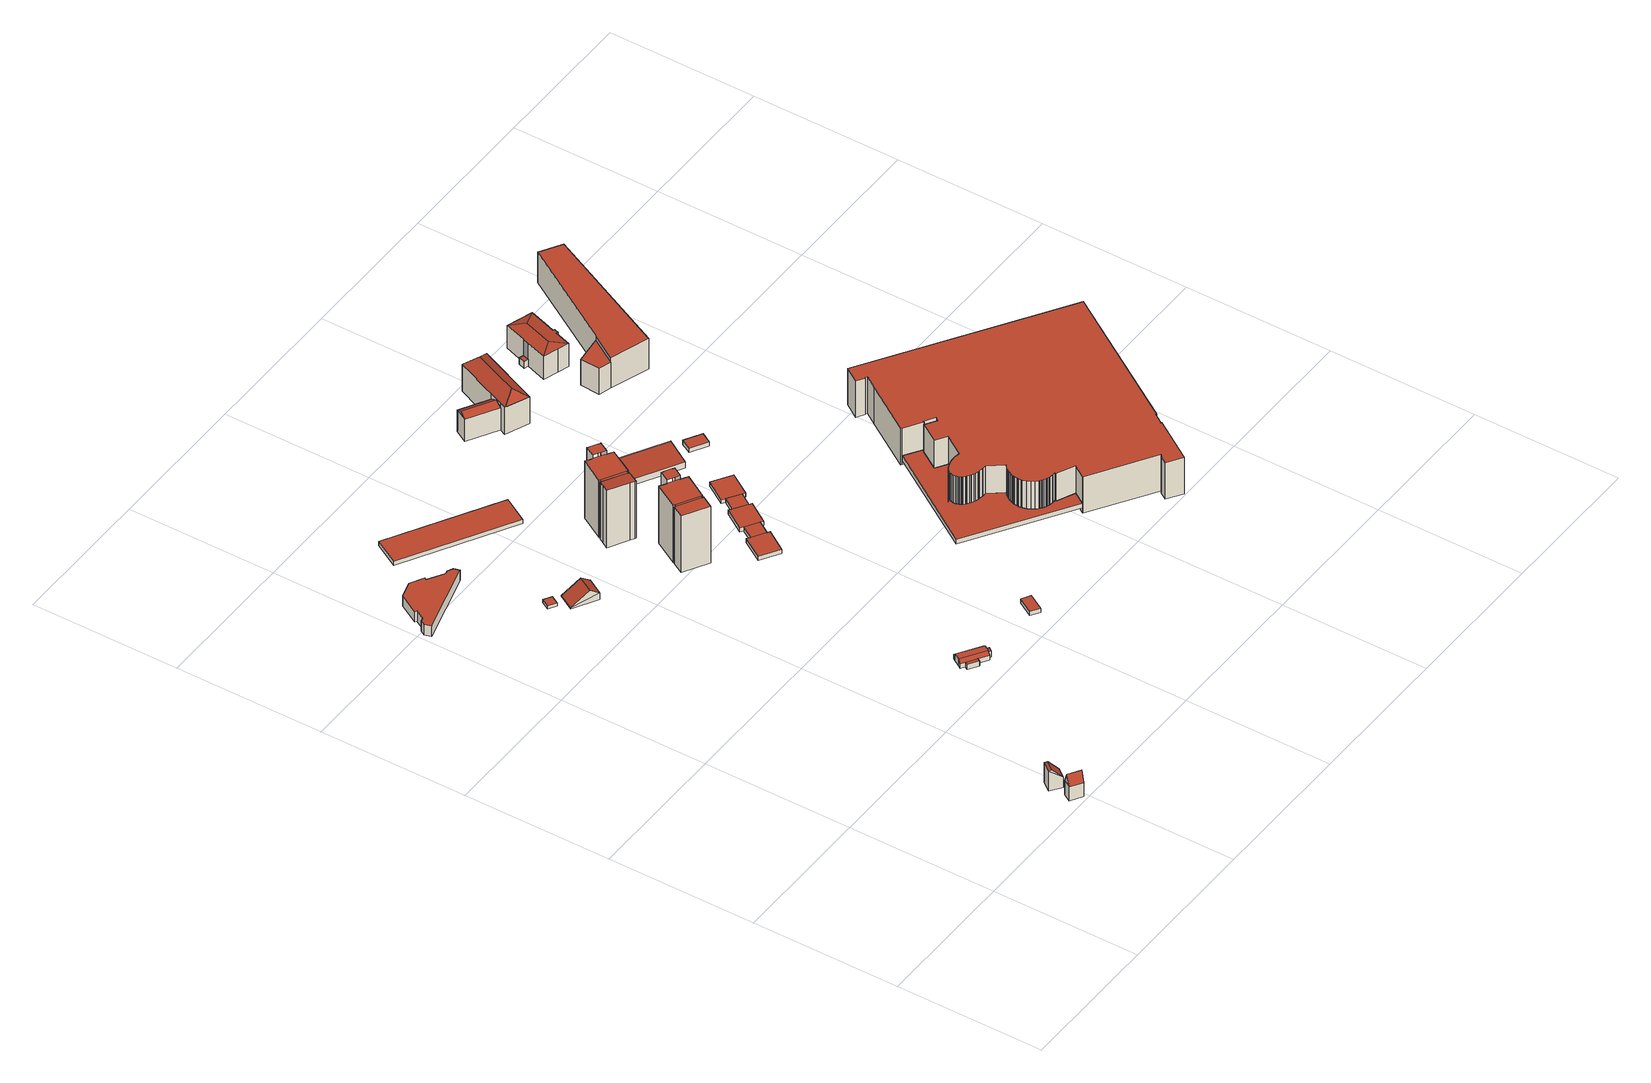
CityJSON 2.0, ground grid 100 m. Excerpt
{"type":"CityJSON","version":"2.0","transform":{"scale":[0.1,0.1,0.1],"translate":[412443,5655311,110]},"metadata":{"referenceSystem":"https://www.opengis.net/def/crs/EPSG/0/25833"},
"CityObjects":{
"building1":{"type":"Building","attributes":{"Dachtyp_tdc":"tdcFreeFormRoof","Gemeindeschluessel":14612000,"Dachneigung":67.32,"QualitaetDacherkennung":8,"Geometrietyp2DReferenz":"3000","measuredHeight":17.9,"function":"31001_9998","roofType":"5000"},"geometry":[{"type":"Solid","lod":"2","boundaries":[[[[0,1,2,3]],[[1,4,5,2]],[[4,6,7,5]],[[6,0,3,7]],[[8,6,4]],[[9,8,4,1]],[[9,1,0]],[[8,9,0,6]],[[3,2,5,7]]]],"semantics":{"surfaces":[{"type":"WallSurface"},{"type":"RoofSurface"},{"type":"GroundSurface"}],"values":[[0,0,0,0,0,1,0,1,2]]}}]},
"building2":{"type":"Building","attributes":{"Dachtyp_tdc":"tdcGableRoof","Gemeindeschluessel":14612000,"Dachneigung":47.2,"QualitaetDacherkennung":12,"Geometrietyp2DReferenz":"3000","measuredHeight":15.6,"function":"31001_9998","roofType":"3100"},"geometry":[{"type":"Solid","lod":"2","boundaries":[[[[10,11,12,13]],[[11,14,15,12]],[[14,16,17,15]],[[16,10,13,17]],[[14,11,18]],[[10,16,19]],[[11,10,19,18]],[[16,14,18,19]],[[13,12,15,17]]]],"semantics":{"surfaces":[{"type":"WallSurface"},{"type":"RoofSurface"},{"type":"GroundSurface"}],"values":[[0,0,0,0,0,0,1,1,2]]}}]},
"building3":{"type":"Building","attributes":{"Dachtyp_tdc":"tdcPolyFlatRoof","Gemeindeschluessel":14612000,"Dachneigung":0,"QualitaetDacherkennung":29,"Geometrietyp2DReferenz":"3000","measuredHeight":7.96,"function":"31001_9998","roofType":"1000"},"geometry":[{"type":"Solid","lod":"2","boundaries":[[[[20,21,22,23]],[[21,24,25,22]],[[24,26,27,25]],[[26,28,29,27]],[[30,31,32,33]],[[31,34,35,32]],[[34,36,37,35]],[[36,38,39,37]],[[38,20,23,39]],[[38,36,34,31,30,40,41,42,43,28,26,24,21,20]],[[23,22,25,27,29,44,45,46,47,33,32,35,37,39]],[[28,43,44,29]],[[43,42,45,44]],[[42,41,46,45]],[[41,40,47,46]],[[40,30,33,47]]]],"semantics":{"surfaces":[{"type":"WallSurface"},{"type":"RoofSurface"},{"type":"GroundSurface"}],"values":[[0,0,0,0,0,0,0,0,0,1,2,0,0,0,0,0]]}}]},
"building4":{"type":"Building","attributes":{"Dachtyp_tdc":"tdcPolyFlatRoof","Gemeindeschluessel":14612000,"Dachneigung":0,"QualitaetDacherkennung":61,"Geometrietyp2DReferenz":"3000","measuredHeight":2.42,"function":"31001_9998","roofType":"1000"},"geometry":[{"type":"Solid","lod":"2","boundaries":[[[[48,49,50,51]],[[49,52,53,50]],[[52,54,55,53]],[[54,48,51,55]],[[54,52,49,48]],[[51,50,53,55]]]],"semantics":{"surfaces":[{"type":"WallSurface"},{"type":"RoofSurface"},{"type":"GroundSurface"}],"values":[[0,0,0,0,1,2]]}}]},
"building5":{"type":"Building","attributes":{"Dachtyp_tdc":"tdcGableRoof","Gemeindeschluessel":14612000,"Dachneigung":35.18,"QualitaetDacherkennung":2,"Geometrietyp2DReferenz":"3000","measuredHeight":9.32,"function":"31001_9998","roofType":"3100"},"geometry":[{"type":"Solid","lod":"2","boundaries":[[[[56,57,58,59]],[[57,60,61,58]],[[60,62,63,61]],[[62,56,59,63]],[[60,57,64]],[[56,62,65]],[[57,56,65,64]],[[62,60,64,65]],[[59,58,61,63]]]],"semantics":{"surfaces":[{"type":"WallSurface"},{"type":"RoofSurface"},{"type":"GroundSurface"}],"values":[[0,0,0,0,0,0,1,1,2]]}}]},
"building6":{"type":"Building","attributes":{"Gemeindeschluessel":14612000,"Geometrietyp2DReferenz":"3000","function":"31001_2000","roofType":"9999"},"children":["building6-1","building6-2","building6-3"]},
"building6-1":{"type":"BuildingPart","attributes":{"Dachtyp_tdc":"tdcCutGableRoof","Dachneigung":0.398,"QualitaetDacherkennung":76,"Geometrietyp2DReferenz":"3000","measuredHeight":5.29,"roofType":"9999"},"parents":["building6"],"geometry":[{"type":"MultiSurface","lod":"2","boundaries":[[[66,67,68]],[[66,69,70,67]],[[69,71,72,70]],[[73,74,75,76]],[[74,77,78,75]],[[77,79,80,78]],[[79,81,82,80]],[[81,83,84,82]],[[83,85,86,84]],[[85,87,88,86]],[[87,89,90,91,88]],[[77,74,73,71,69,66,92]],[[85,83,81,79]],[[92,89,87,85,79,77]],[[93,67,70,72,76,75,78,80,82,84,86,88,91]]],"semantics":{"surfaces":[{"type":"WallSurface"},{"type":"RoofSurface"},{"type":"GroundSurface"}],"values":[0,0,0,0,0,0,0,0,0,0,0,1,1,1,2]}}]},
"building6-2":{"type":"BuildingPart","attributes":{"Dachtyp_tdc":"tdcPolyFlatRoof","Dachneigung":0,"QualitaetDacherkennung":60,"Geometrietyp2DReferenz":"3000","measuredHeight":4.61,"roofType":"1000"},"parents":["building6"],"geometry":[{"type":"MultiSurface","lod":"2","boundaries":[[[90,94,88,91]],[[94,95,96,88]],[[95,97,98,96]],[[97,68,67,98]],[[68,97,95,94,90,99]],[[91,88,96,98,67,93]]],"semantics":{"surfaces":[{"type":"WallSurface"},{"type":"RoofSurface"},{"type":"GroundSurface"}],"values":[0,0,0,0,1,2]}}]},
"building6-3":{"type":"BuildingPart","attributes":{"Dachtyp_tdc":"tdcPolyFlatRoof","Dachneigung":0,"QualitaetDacherkennung":50,"Geometrietyp2DReferenz":"3000","measuredHeight":3.89,"roofType":"1000"},"parents":["building6"],"geometry":[{"type":"MultiSurface","lod":"2","boundaries":[[[100,101,102,72,71]],[[101,103,104,102]],[[103,105,73,76,104]],[[105,103,101,100]],[[72,102,104,76]]],"semantics":{"surfaces":[{"type":"WallSurface"},{"type":"RoofSurface"},{"type":"GroundSurface"}],"values":[0,0,0,1,2]}}]},
"building7":{"type":"Building","attributes":{"Dachtyp_tdc":"tdcPolyFlatRoof","Gemeindeschluessel":14612000,"Dachneigung":0,"QualitaetDacherkennung":0,"Geometrietyp2DReferenz":"3000","BezugspunktDach":"2000","measuredHeight":3,"function":"31001_9998"},"geometry":[{"type":"MultiSurface","lod":"2","boundaries":[[[106,107,108,109]],[[109,108,110,111]],[[108,107,112,110]],[[107,106,113,112]],[[106,109,111,113]],[[111,110,112,113]]],"semantics":{"surfaces":[{"type":"RoofSurface"},{"type":"WallSurface"},{"type":"GroundSurface"}],"values":[0,1,1,1,1,2]}}]},
"building8":{"type":"Building","attributes":{"Gemeindeschluessel":14612000,"Geometrietyp2DReferenz":"3000","function":"31001_9998","roofType":"9999"},"children":["building8-1","building8-2","building8-3","building8-4","building8-5"]},
"building8-1":{"type":"BuildingPart","attributes":{"Dachtyp_tdc":"tdcPolyFlatRoof","Dachneigung":0,"QualitaetDacherkennung":32,"Geometrietyp2DReferenz":"3000","measuredHeight":43.67,"roofType":"1000"},"parents":["building8"],"geometry":[{"type":"MultiSurface","lod":"2","boundaries":[[[114,115,116,117]],[[115,118,119,116]],[[118,120,121,119]],[[120,122,123,121]],[[122,124,125,123]],[[124,122,120,118,115,114]],[[117,116,119,121,123,125]]],"semantics":{"surfaces":[{"type":"WallSurface"},{"type":"RoofSurface"},{"type":"GroundSurface"}],"values":[0,0,0,0,0,1,2]}}]},
"building8-2":{"type":"BuildingPart","attributes":{"Dachtyp_tdc":"tdcPolyFlatRoof","Dachneigung":0,"QualitaetDacherkennung":47,"Geometrietyp2DReferenz":"3000","measuredHeight":43.72,"roofType":"1000"},"parents":["building8"],"geometry":[{"type":"MultiSurface","lod":"2","boundaries":[[[126,127,128,129]],[[130,131,132,133]],[[131,134,135,132]],[[134,136,137,135]],[[138,139,140,141]],[[139,126,129,140]],[[139,138,136,134,131,130,127,126]],[[129,128,133,132,135,137,141,140]]],"semantics":{"surfaces":[{"type":"WallSurface"},{"type":"RoofSurface"},{"type":"GroundSurface"}],"values":[0,0,0,0,0,0,1,2]}}]},
"building8-3":{"type":"BuildingPart","attributes":{"Dachtyp_tdc":"tdcPolyFlatRoof","Dachneigung":0,"QualitaetDacherkennung":51,"Geometrietyp2DReferenz":"3000","measuredHeight":3.97,"roofType":"1000"},"parents":["building8"],"geometry":[{"type":"MultiSurface","lod":"2","boundaries":[[[142,143,144,145]],[[143,146,147,144]],[[146,148,149,147]],[[148,146,143,142]],[[145,144,147,149]]],"semantics":{"surfaces":[{"type":"WallSurface"},{"type":"RoofSurface"},{"type":"GroundSurface"}],"values":[0,0,0,1,2]}}]},
"building8-4":{"type":"BuildingPart","attributes":{"Dachtyp_tdc":"tdcPolyFlatRoof","Dachneigung":0,"QualitaetDacherkennung":38,"Geometrietyp2DReferenz":"3000","measuredHeight":46.53,"roofType":"1000"},"parents":["building8"],"geometry":[{"type":"MultiSurface","lod":"2","boundaries":[[[150,151,152,137,136]],[[151,153,142,145,152]],[[154,155,156,149,148]],[[155,157,138,141,156]],[[157,155,154,153,151,150]],[[137,152,145,149,156,141]]],"semantics":{"surfaces":[{"type":"WallSurface"},{"type":"RoofSurface"},{"type":"GroundSurface"}],"values":[0,0,0,0,1,2]}}]},
"building8-5":{"type":"BuildingPart","attributes":{"Dachtyp_tdc":"tdcPolyFlatRoof","Dachneigung":7.28,"QualitaetDacherkennung":55,"Geometrietyp2DReferenz":"3000","measuredHeight":43.83,"roofType":"2100"},"parents":["building8"],"geometry":[{"type":"MultiSurface","lod":"2","boundaries":[[[124,158,130,133,125]],[[159,114,117,128,127]],[[114,159,158,124]],[[125,133,128,117]]],"semantics":{"surfaces":[{"type":"WallSurface"},{"type":"RoofSurface"},{"type":"GroundSurface"}],"values":[0,0,1,2]}}]},
"building9":{"type":"Building","attributes":{"Gemeindeschluessel":14612000,"Geometrietyp2DReferenz":"3000","function":"31001_9998","roofType":"9999"},"children":["building9-1","building9-2","building9-3","building9-4","building9-5"]},
"building9-1":{"type":"BuildingPart","attributes":{"Dachtyp_tdc":"tdcPolyFlatRoof","Dachneigung":2.89,"QualitaetDacherkennung":83,"Geometrietyp2DReferenz":"3000","measuredHeight":43.91,"roofType":"2100"},"parents":["building9"],"geometry":[{"type":"MultiSurface","lod":"2","boundaries":[[[160,161,162,163]],[[161,164,165,162]],[[164,166,167,165]],[[166,168,169,167]],[[168,170,171,169]],[[170,172,173,171]],[[172,174,175,173]],[[174,176,177,175]],[[176,178,179,177]],[[178,180,181,179]],[[180,182,183,181]],[[182,180,178,176,174,172,170,168,166,164,161,160]],[[163,162,165,167,169,171,173,175,177,179,181,183]]],"semantics":{"surfaces":[{"type":"WallSurface"},{"type":"RoofSurface"},{"type":"GroundSurface"}],"values":[0,0,0,0,0,0,0,0,0,0,0,1,2]}}]},
"building9-2":{"type":"BuildingPart","attributes":{"Dachtyp_tdc":"tdcPolyFlatRoof","Dachneigung":0,"QualitaetDacherkennung":46,"Geometrietyp2DReferenz":"3000","measuredHeight":46.53,"roofType":"1000"},"parents":["building9"],"geometry":[{"type":"MultiSurface","lod":"2","boundaries":[[[184,185,186]],[[184,187,188,185]],[[187,189,190,188]],[[189,191,192,193,190]],[[194,195,196,197,198]],[[195,199,200,196]],[[199,201,202,200]],[[201,203,204,205,202]],[[201,199,195,194,191,189,187,184,203]],[[205,185,188,190,193,197,196,200,202]]],"semantics":{"surfaces":[{"type":"WallSurface"},{"type":"RoofSurface"},{"type":"GroundSurface"}],"values":[0,0,0,0,0,0,0,0,1,2]}}]},
"building9-3":{"type":"BuildingPart","attributes":{"Dachtyp_tdc":"tdcPolyFlatRoof","Dachneigung":0,"QualitaetDacherkennung":64,"Geometrietyp2DReferenz":"3000","measuredHeight":3.98,"roofType":"1000"},"parents":["building9"],"geometry":[{"type":"MultiSurface","lod":"2","boundaries":[[[204,206,202,205]],[[206,207,208,202]],[[207,209,210,208]],[[209,211,212,210]],[[211,186,185,212]],[[186,211,209,207,206,204]],[[205,202,208,210,212,185]]],"semantics":{"surfaces":[{"type":"WallSurface"},{"type":"RoofSurface"},{"type":"GroundSurface"}],"values":[0,0,0,0,0,1,2]}}]},
"building9-4":{"type":"BuildingPart","attributes":{"Dachtyp_tdc":"tdcPolyFlatRoof","Dachneigung":0,"QualitaetDacherkennung":54,"Geometrietyp2DReferenz":"3000","measuredHeight":43.7,"roofType":"1000"},"parents":["building9"],"geometry":[{"type":"MultiSurface","lod":"2","boundaries":[[[192,213,214,193]],[[213,215,216,214]],[[215,217,218,216]],[[217,219,220,218]],[[219,221,222,220]],[[221,223,224,222]],[[225,226,227,228]],[[226,229,230,227]],[[229,231,232,230]],[[231,198,197,232]],[[231,229,226,225,223,221,219,217,215,213,192,198]],[[193,214,216,218,220,222,224,228,227,230,232,197]]],"semantics":{"surfaces":[{"type":"WallSurface"},{"type":"RoofSurface"},{"type":"GroundSurface"}],"values":[0,0,0,0,0,0,0,0,0,0,1,2]}}]},
"building9-5":{"type":"BuildingPart","attributes":{"Dachtyp_tdc":"tdcPolyFlatRoof","Dachneigung":9.49,"QualitaetDacherkennung":54,"Geometrietyp2DReferenz":"3000","measuredHeight":43.9,"roofType":"2100"},"parents":["building9"],"geometry":[{"type":"MultiSurface","lod":"2","boundaries":[[[233,234,228,183,182]],[[234,225,228]],[[235,236,160,163,224,223]],[[236,235,234,233]],[[183,228,224,163]]],"semantics":{"surfaces":[{"type":"WallSurface"},{"type":"RoofSurface"},{"type":"GroundSurface"}],"values":[0,0,0,1,2]}}]},
"building10":{"type":"Building","attributes":{"Dachtyp_tdc":"tdcPolyFlatRoof","Gemeindeschluessel":14612000,"Dachneigung":0,"QualitaetDacherkennung":0,"Geometrietyp2DReferenz":"3000","BezugspunktDach":"2000","measuredHeight":3,"function":"31001_9998"},"geometry":[{"type":"MultiSurface","lod":"2","boundaries":[[[237,238,239,240]],[[240,239,241,242]],[[239,238,243,241]],[[238,237,244,243]],[[237,240,242,244]],[[242,241,243,244]]],"semantics":{"surfaces":[{"type":"RoofSurface"},{"type":"WallSurface"},{"type":"GroundSurface"}],"values":[0,1,1,1,1,2]}}]},
"building11":{"type":"Building","attributes":{"Gemeindeschluessel":14612000,"Geometrietyp2DReferenz":"3000","function":"31001_9998","roofType":"9999"},"children":["building11-1","building11-2","building11-3","building11-4","building11-5"]},
"building11-1":{"type":"BuildingPart","attributes":{"Dachtyp_tdc":"tdcPolyFlatRoof","Dachneigung":0,"QualitaetDacherkennung":24,"Geometrietyp2DReferenz":"3000","measuredHeight":3.06,"roofType":"1000"},"parents":["building11"],"geometry":[{"type":"MultiSurface","lod":"2","boundaries":[[[245,246,247,248]],[[246,249,250,247]],[[249,251,252,250]],[[253,254,255,256]],[[254,257,258,255]],[[257,259,260,258]],[[259,261,262,260]],[[259,257,254,253,251,249,246,245,261]],[[262,248,247,250,252,256,255,258,260]]],"semantics":{"surfaces":[{"type":"WallSurface"},{"type":"RoofSurface"},{"type":"GroundSurface"}],"values":[0,0,0,0,0,0,0,1,2]}}]},
"building11-2":{"type":"BuildingPart","attributes":{"Dachtyp_tdc":"tdcPolyFlatRoof","Dachneigung":0,"QualitaetDacherkennung":61,"Geometrietyp2DReferenz":"3000","measuredHeight":3.09,"roofType":"1000"},"parents":["building11"],"geometry":[{"type":"MultiSurface","lod":"2","boundaries":[[[263,264,265,266]],[[264,267,268,265]],[[267,269,270,268]],[[269,271,272,270]],[[273,274,275,276]],[[274,263,266,275]],[[274,273,271,269,267,264,263]],[[266,265,268,270,272,276,275]]],"semantics":{"surfaces":[{"type":"WallSurface"},{"type":"RoofSurface"},{"type":"GroundSurface"}],"values":[0,0,0,0,0,0,1,2]}}]},
"building11-3":{"type":"BuildingPart","attributes":{"Dachtyp_tdc":"tdcPolyFlatRoof","Dachneigung":0,"QualitaetDacherkennung":0,"Geometrietyp2DReferenz":"3000","measuredHeight":3.1,"roofType":"9999"},"parents":["building11"],"geometry":[{"type":"MultiSurface","lod":"2","boundaries":[[[259,261,245,277,278]],[[279,280,278,277]],[[277,245,248,281,279]],[[259,260,262,261]],[[259,278,280,282,260]],[[282,281,248,262,260]],[[279,281,282,280]],[[261,262,248,245]]],"semantics":{"surfaces":[{"type":"RoofSurface"},{"type":"WallSurface"},{"type":"GroundSurface"},{"type":"ClosureSurface","isClosure":"1","QuelleClosure":"LoD1Solid"}],"values":[0,1,1,1,1,2,3,3]}}]},
"building11-4":{"type":"BuildingPart","attributes":{"Dachtyp_tdc":"tdcPolyFlatRoof","Dachneigung":0,"QualitaetDacherkennung":81,"Geometrietyp2DReferenz":"3000","measuredHeight":3.11,"roofType":"1000"},"parents":["building11"],"geometry":[{"type":"MultiSurface","lod":"2","boundaries":[[[273,276,252,251]],[[253,256,272,271]],[[253,271,273,251]],[[252,276,272,256]]],"semantics":{"surfaces":[{"type":"WallSurface"},{"type":"RoofSurface"},{"type":"GroundSurface"}],"values":[0,0,1,2]}}]},
"building11-5":{"type":"BuildingPart","attributes":{"Dachtyp_tdc":"tdcPolyFlatRoof","Dachneigung":0,"QualitaetDacherkennung":90,"Geometrietyp2DReferenz":"3000","measuredHeight":3,"roofType":"1000"},"parents":["building11"],"geometry":[{"type":"MultiSurface","lod":"2","boundaries":[[[280,283,284,282]],[[283,285,286,284]],[[283,280,279,287,288,285]],[[286,289,290,281,282,284]],[[285,288,289,286]],[[288,287,290,289]],[[287,279,281,290]]],"semantics":{"surfaces":[{"type":"WallSurface"},{"type":"RoofSurface"},{"type":"GroundSurface"}],"values":[0,0,1,2,0,0,0]}}]},
"building12":{"type":"Building","attributes":{"Dachtyp_tdc":"tdcPolyFlatRoof","Gemeindeschluessel":14612000,"Dachneigung":3.74,"QualitaetDacherkennung":63,"Geometrietyp2DReferenz":"3000","measuredHeight":5.83,"function":"31001_9998","roofType":"2100"},"geometry":[{"type":"Solid","lod":"2","boundaries":[[[[291,292,293,294]],[[292,295,296,293]],[[295,297,298,296]],[[297,291,294,298]],[[297,295,292,291]],[[294,293,296,298]]]],"semantics":{"surfaces":[{"type":"WallSurface"},{"type":"RoofSurface"},{"type":"GroundSurface"}],"values":[[0,0,0,0,1,2]]}}]},
"building13":{"type":"Building","attributes":{"Dachtyp_tdc":"tdcGableRoof","Gemeindeschluessel":14612000,"Dachneigung":30.07,"QualitaetDacherkennung":69,"Geometrietyp2DReferenz":"3000","measuredHeight":19.58,"function":"31001_9998","roofType":"3100"},"geometry":[{"type":"Solid","lod":"2","boundaries":[[[[299,300,301,302]],[[300,303,304,301]],[[303,305,306,304]],[[305,299,302,306]],[[303,300,307]],[[299,305,308]],[[300,299,308,307]],[[305,303,307,308]],[[302,301,304,306]]]],"semantics":{"surfaces":[{"type":"WallSurface"},{"type":"RoofSurface"},{"type":"GroundSurface"}],"values":[[0,0,0,0,0,0,1,1,2]]}}]},
"building14":{"type":"Building","attributes":{"Dachtyp_tdc":"tdcFreeFormRoof","Gemeindeschluessel":14612000,"Dachneigung":35.03,"QualitaetDacherkennung":84,"Geometrietyp2DReferenz":"3000","measuredHeight":26.59,"function":"31001_9998","roofType":"5000"},"geometry":[{"type":"Solid","lod":"2","boundaries":[[[[309,310,311,312]],[[310,313,314,311]],[[313,315,316,314]],[[315,317,318,316]],[[317,319,320,318]],[[319,321,322,320]],[[321,323,324,322]],[[323,309,312,324]],[[325,319,317,326,327]],[[328,327,326,329]],[[317,315,313,310,330,329,326]],[[321,325,327,323]],[[319,325,321]],[[323,327,328,309]],[[309,328,330,310]],[[312,311,314,316,318,320,322,324]],[[330,328,329]]]],"semantics":{"surfaces":[{"type":"WallSurface"},{"type":"RoofSurface"},{"type":"GroundSurface"}],"values":[[0,0,0,0,0,0,0,0,1,1,1,0,0,0,0,2,1]]}}]},
"building15":{"type":"Building","attributes":{"Dachtyp_tdc":"tdcPolyFlatRoof","Gemeindeschluessel":14612000,"Dachneigung":0,"QualitaetDacherkennung":57,"Geometrietyp2DReferenz":"3000","measuredHeight":3.32,"function":"31001_9998","roofType":"1000"},"geometry":[{"type":"Solid","lod":"2","boundaries":[[[[331,332,333,334]],[[332,335,336,333]],[[335,337,338,336]],[[337,331,334,338]],[[337,335,332,331]],[[334,333,336,338]]]],"semantics":{"surfaces":[{"type":"WallSurface"},{"type":"RoofSurface"},{"type":"GroundSurface"}],"values":[[0,0,0,0,1,2]]}}]},
"building16":{"type":"Building","attributes":{"name":"Gläserne Manufaktur","Dachtyp_tdc":"tdcPolyFlatRoof","Gemeindeschluessel":14612000,"Dachneigung":0,"QualitaetDacherkennung":68,"Geometrietyp2DReferenz":"3000","measuredHeight":3.54,"function":"31001_2000","roofType":"1000"},"geometry":[{"type":"Solid","lod":"2","boundaries":[[[[339,340,341,342]],[[340,343,344,341]],[[343,345,346,344]],[[345,347,348,346]],[[347,349,350,348]],[[349,351,352,350]],[[351,353,354,352]],[[353,355,356,354]],[[355,357,358,356]],[[357,359,360,358]],[[359,361,362,360]],[[361,363,364,362]],[[363,365,366,364]],[[365,367,368,366]],[[367,369,370,368]],[[369,371,372,370]],[[371,373,374,372]],[[373,375,376,374]],[[375,377,378,376]],[[377,379,380,378]],[[379,381,382,380]],[[381,383,384,382]],[[383,385,386,384]],[[385,387,388,386]],[[387,389,390,388]],[[389,391,392,390]],[[391,393,394,392]],[[395,396,397,398]],[[396,399,400,397]],[[399,401,402,400]],[[401,403,404,402]],[[403,405,406,404]],[[405,407,408,406]],[[407,409,410,408]],[[409,411,412,410]],[[411,413,414,412]],[[413,415,416,414]],[[415,417,418,416]],[[417,419,420,418]],[[419,421,422,420]],[[421,423,424,422]],[[423,425,426,424]],[[425,427,428,426]],[[427,429,430,428]],[[429,431,432,430]],[[431,433,434,432]],[[433,435,436,434]],[[435,437,438,436]],[[437,439,440,438]],[[439,441,442,440]],[[441,443,444,442]],[[443,445,446,444]],[[445,447,448,446]],[[447,449,450,448]],[[449,451,452,450]],[[451,453,454,452]],[[453,455,456,454]],[[455,457,458,456]],[[457,459,460,458]],[[459,461,462,460]],[[461,463,464,462]],[[463,465,466,464]],[[465,467,468,466]],[[467,469,470,468]],[[469,339,342,470]],[[469,467,465,463,461,459,457,455,453,451,449,447,445,443,441,439,437,435,433,431,429,427,425,423,421,419,417,415,413,411,409,407,405,403,401,399,396,395,471,472,473,474,475,476,477,478,479,480,481,482,483,484,485,486,487,488,489,490,491,393,391,389,387,385,383,381,379,377,375,373,371,369,367,365,363,361,359,357,355,353,351,349,347,345,343,340,339]],[[393,491,492,394]],[[491,490,493,492]],[[490,489,494,493]],[[489,488,495,494]],[[488,487,496,495]],[[487,486,497,496]],[[486,485,498,497]],[[485,484,499,498]],[[484,483,500,499]],[[483,482,501,500]],[[482,481,502,501]],[[481,480,503,502]],[[480,479,504,503]],[[479,478,505,504]],[[478,477,506,505]],[[477,476,507,506]],[[476,475,508,507]],[[475,474,509,508]],[[474,473,510,509]],[[473,472,511,510]],[[472,471,512,511]],[[471,395,398,512]],[[342,341,344,346,348,350,352,354,356,358,360,362,364,366,368,370,372,374,376,378,380,382,384,386,388,390,392,394,492,493,494,495,496,497,498,499,500,501,502,503,504,505,506,507,508,509,510,511,512,398,397,400,402,404,406,408,410,412,414,416,418,420,422,424,426,428,430,432,434,436,438,440,442,444,446,448,450,452,454,456,458,460,462,464,466,468,470]]]],"semantics":{"surfaces":[{"type":"WallSurface"},{"type":"RoofSurface"},{"type":"GroundSurface"}],"values":[[0,0,0,0,0,0,0,0,0,0,0,0,0,0,0,0,0,0,0,0,0,0,0,0,0,0,0,0,0,0,0,0,0,0,0,0,0,0,0,0,0,0,0,0,0,0,0,0,0,0,0,0,0,0,0,0,0,0,0,0,0,0,0,0,0,1,0,0,0,0,0,0,0,0,0,0,0,0,0,0,0,0,0,0,0,0,0,0,2]]}}]},
"building17":{"type":"Building","attributes":{"name":"Akademie für berufliche Bildung","Gemeindeschluessel":14612000,"Geometrietyp2DReferenz":"3000","function":"31001_3021","roofType":"9999"},"children":["building17-1","building17-2"]},
"building17-1":{"type":"BuildingPart","attributes":{"Dachtyp_tdc":"tdcHipRoof","Dachneigung":10,"QualitaetDacherkennung":79,"Geometrietyp2DReferenz":"3000","measuredHeight":19.15,"roofType":"3200"},"parents":["building17"],"geometry":[{"type":"MultiSurface","lod":"2","boundaries":[[[513,514,515]],[[513,516,517,514]],[[516,518,519,517]],[[518,520,521,519]],[[520,522,523,521]],[[522,524,525,523]],[[524,526,527,525]],[[526,528,529,527]],[[528,530,531,529]],[[530,532,533,531]],[[532,534,535,533]],[[534,536,537,535]],[[536,538,537]],[[534,532,530,539]],[[518,516,540]],[[530,528,526,524,522,520,518,540,539]],[[516,513,536,534,539,540]],[[514,517,519,521,523,525,527,529,531,533,535,537]]],"semantics":{"surfaces":[{"type":"WallSurface"},{"type":"RoofSurface"},{"type":"GroundSurface"}],"values":[0,0,0,0,0,0,0,0,0,0,0,0,0,1,1,1,1,2]}}]},
"building17-2":{"type":"BuildingPart","attributes":{"Dachtyp_tdc":"tdcPolyFlatRoof","Dachneigung":0,"QualitaetDacherkennung":55,"Geometrietyp2DReferenz":"3000","measuredHeight":5.01,"roofType":"1000"},"parents":["building17"],"geometry":[{"type":"MultiSurface","lod":"2","boundaries":[[[541,542,543,544]],[[542,515,514,543]],[[538,541,544,537]],[[538,515,542,541]],[[544,543,514,537]]],"semantics":{"surfaces":[{"type":"WallSurface"},{"type":"RoofSurface"},{"type":"GroundSurface"}],"values":[0,0,0,1,2]}}]},
"building18":{"type":"Building","attributes":{"name":"Gläserne Manufaktur","Dachtyp_tdc":"tdcPolyFlatRoof","Gemeindeschluessel":14612000,"Dachneigung":0,"QualitaetDacherkennung":18,"Geometrietyp2DReferenz":"3000","measuredHeight":27.98,"function":"31001_2000","roofType":"1000"},"geometry":[{"type":"Solid","lod":"2","boundaries":[[[[545,546,547,548]],[[546,549,550,547]],[[549,551,552,550]],[[551,553,554,552]],[[553,555,556,554]],[[555,557,558,556]],[[557,559,560,558]],[[559,561,562,560]],[[561,563,564,562]],[[563,565,566,564]],[[565,567,568,566]],[[567,569,570,568]],[[569,571,572,570]],[[571,573,574,572]],[[573,575,576,574]],[[575,577,578,576]],[[577,579,580,578]],[[579,581,582,580]],[[581,583,584,582]],[[583,585,586,584]],[[585,587,588,586]],[[587,589,590,588]],[[589,591,592,590]],[[591,593,594,592]],[[593,595,596,594]],[[595,597,598,596]],[[597,599,600,598]],[[599,601,602,600]],[[601,603,604,602]],[[603,605,606,604]],[[605,607,608,606]],[[607,609,610,608]],[[609,611,612,610]],[[611,613,614,612]],[[613,615,616,614]],[[615,617,618,616]],[[617,619,620,618]],[[619,621,622,620]],[[621,623,624,622]],[[623,625,626,624]],[[625,627,628,626]],[[627,629,630,628]],[[629,631,632,630]],[[631,633,634,632]],[[635,636,637,638]],[[636,545,548,637]],[[639,640,641,642,643,644,645,646,647,648,649,650,651,652,653,654,655,656,657,658,659,660,661,662,663,664,665,638,637,548,547,550,552,554,556,558,560,562,564,566,568,570,572,574,576,578,580,582,584,586,588,590,592,594,596,598,600,602,604,606,608,610,612,614,616,618,620,622,624,626,628,630,632,634,666,667,668,669,670,671,672,673,674,675,676,677,678,679,680,681,682,683,684,685,686,687,688,689,690,691,692,693,694,695]],[[696,697,640,639]],[[697,698,641,640]],[[698,699,642,641]],[[699,700,643,642]],[[700,701,644,643]],[[701,702,645,644]],[[702,703,646,645]],[[703,704,647,646]],[[704,705,648,647]],[[705,706,649,648]],[[706,707,650,649]],[[707,708,651,650]],[[708,709,652,651]],[[709,710,653,652]],[[710,711,654,653]],[[711,712,655,654]],[[712,713,656,655]],[[713,714,657,656]],[[714,715,658,657]],[[715,716,659,658]],[[716,717,660,659]],[[717,718,661,660]],[[718,719,662,661]],[[719,720,663,662]],[[720,721,664,663]],[[721,722,665,664]],[[722,635,638,665]],[[633,723,666,634]],[[723,724,667,666]],[[724,725,668,667]],[[725,726,669,668]],[[726,727,670,669]],[[727,728,671,670]],[[728,729,672,671]],[[729,730,673,672]],[[730,731,674,673]],[[731,732,675,674]],[[732,733,676,675]],[[733,734,677,676]],[[734,735,678,677]],[[735,736,679,678]],[[736,737,680,679]],[[737,738,681,680]],[[738,739,682,681]],[[739,740,683,682]],[[740,741,684,683]],[[741,742,685,684]],[[742,743,686,685]],[[743,744,687,686]],[[744,745,688,687]],[[745,746,689,688]],[[746,747,690,689]],[[747,748,691,690]],[[748,749,692,691]],[[749,750,693,692]],[[750,751,694,693]],[[751,752,695,694]],[[752,696,639,695]],[[752,751,750,749,748,747,746,745,744,743,742,741,740,739,738,737,736,735,734,733,732,731,730,729,728,727,726,725,724,723,633,631,629,627,625,623,621,619,617,615,613,611,609,607,605,603,601,599,597,595,593,591,589,587,585,583,581,579,577,575,573,571,569,567,565,563,561,559,557,555,553,551,549,546,545,636,635,722,721,720,719,718,717,716,715,714,713,712,711,710,709,708,707,706,705,704,703,702,701,700,699,698,697,696]]]],"semantics":{"surfaces":[{"type":"WallSurface"},{"type":"GroundSurface"},{"type":"RoofSurface"}],"values":[[0,0,0,0,0,0,0,0,0,0,0,0,0,0,0,0,0,0,0,0,0,0,0,0,0,0,0,0,0,0,0,0,0,0,0,0,0,0,0,0,0,0,0,0,0,0,1,0,0,0,0,0,0,0,0,0,0,0,0,0,0,0,0,0,0,0,0,0,0,0,0,0,0,0,0,0,0,0,0,0,0,0,0,0,0,0,0,0,0,0,0,0,0,0,0,0,0,0,0,0,0,0,0,0,0,2]]}}]},
"building19":{"type":"Building","attributes":{"name":"Akademie für berufliche Bildung","Gemeindeschluessel":14612000,"Geometrietyp2DReferenz":"3000","function":"31001_3021","roofType":"9999"},"children":["building19-1","building19-2"]},
"building19-1":{"type":"BuildingPart","attributes":{"Dachtyp_tdc":"tdcPolyFlatRoof","Dachneigung":0,"QualitaetDacherkennung":40,"Geometrietyp2DReferenz":"3000","measuredHeight":19.89,"roofType":"1000"},"parents":["building19"],"geometry":[{"type":"MultiSurface","lod":"2","boundaries":[[[753,754,755,756]],[[754,757,758,755]],[[757,759,760,758]],[[757,754,753,759]],[[760,756,755,758]]],"semantics":{"surfaces":[{"type":"WallSurface"},{"type":"RoofSurface"},{"type":"GroundSurface"}],"values":[0,0,0,1,2]}}]},
"building19-2":{"type":"BuildingPart","attributes":{"Dachtyp_tdc":"tdcPolyFlatRoof","Dachneigung":0,"QualitaetDacherkennung":51,"Geometrietyp2DReferenz":"3000","measuredHeight":23.46,"roofType":"1000"},"parents":["building19"],"geometry":[{"type":"MultiSurface","lod":"2","boundaries":[[[761,762,763,764]],[[762,765,766,763]],[[765,767,753,756,766]],[[768,761,764,760,759]],[[768,767,765,762,761]],[[764,763,766,756,760]]],"semantics":{"surfaces":[{"type":"WallSurface"},{"type":"RoofSurface"},{"type":"GroundSurface"}],"values":[0,0,0,0,1,2]}}]}
},
"vertices":[
[988,61,139],[955,9,139],[955,9,34],[988,61,34],[876,60,139],[876,60,34],[910,112,139],[910,112,34],[893,86,213],[971,35,213],
[1004,216,112],[956,153,112],[956,153,32],[1004,216,32],[885,207,183],[885,207,32],[933,270,183],[933,270,32],[900,195,188],[949,258,188],
[18,3910,123],[7,3953,123],[7,3953,43],[18,3910,43],[25,3986,123],[25,3986,43],[45,3990,123],[45,3990,43],[81,4052,123],[81,4052,43],[338,4163,123],[446,4098,123],[446,4098,43],[338,4163,43],[469,4103,123],[469,4103,43],[504,4084,123],[504,4084,43],[514,4044,123],[514,4044,43],[345,4176,123],[255,4226,123],[148,4196,123],[68,4060,123],[68,4060,43],[148,4196,43],[255,4226,43],[345,4176,43],
[639,3454,69],[587,3485,69],[587,3485,45],[639,3454,45],[619,3540,69],[619,3540,45],[671,3508,69],[671,3508,45],
[657,3370,56],[719,3477,56],[719,3477,51],[657,3370,51],[879,3384,103],[879,3384,51],[817,3277,103],[817,3277,51],[827,3414,144],[765,3307,144],
[1657,1141,82],[1657,1141,32],[1657,1141,78],[1645,1122,69],[1645,1122,32],[1581,1164,69],[1581,1164,32],[1516,1206,69],[1489,1223,69],[1489,1223,32],[1516,1206,32],[1504,1246,85],[1504,1246,32],[1529,1284,85],[1529,1284,32],[1542,1304,64],[1542,1304,32],[1698,1203,64],[1698,1203,32],[1684,1182,85],[1684,1182,32],[1675,1168,85],[1675,1168,32],[1675,1169,85],[1675,1169,78],[1675,1169,32],[1660,1145,85],[1660,1145,32],
[1675,1168,78],[1691,1158,78],[1691,1158,32],[1674,1131,78],[1674,1131,32],[1660,1145,78],
[1581,1164,71],[1568,1143,71],[1568,1143,32],[1503,1186,71],[1503,1186,32],[1516,1206,71],
[411,4437,72],[1129,4020,72],[1228,4188,72],[510,4606,72],[1228,4188,42],[510,4606,42],[1129,4020,42],[411,4437,42],
[1476,3003,486],[1483,2999,486],[1483,2999,49],[1476,3003,49],[1438,2922,486],[1438,2922,49],[1274,3018,486],[1274,3018,49],[1318,3094,486],[1318,3094,49],[1325,3090,486],[1325,3090,49],
[1489,3010,487],[1482,3014,487],[1482,3014,49],[1489,3010,49],[1331,3101,487],[1324,3105,487],[1324,3105,49],[1331,3101,49],[1419,3268,487],[1419,3268,49],[1461,3243,487],[1461,3243,49],[1538,3198,487],[1583,3172,487],[1583,3172,49],[1538,3198,49],
[1512,3298,89],[1543,3352,89],[1543,3352,49],[1512,3298,49],[1593,3323,89],[1593,3323,49],[1562,3269,89],[1562,3269,49],
[1461,3243,515],[1498,3306,515],[1498,3306,49],[1512,3298,515],[1562,3269,515],[1575,3261,515],[1575,3261,49],[1538,3198,515],
[1331,3101,488],[1482,3014,488],
[1419,3482,482],[1426,3478,482],[1426,3478,47],[1419,3482,47],[1422,3471,482],[1422,3471,47],[1420,3466,482],[1420,3466,47],[1383,3402,486],[1383,3402,47],[1378,3405,486],[1378,3405,47],[1349,3421,486],[1349,3421,47],[1219,3496,486],[1219,3496,47],[1243,3537,484],[1243,3537,47],[1262,3570,482],[1262,3570,47],[1263,3572,482],[1263,3572,47],[1270,3568,482],[1270,3568,47],
[1508,3747,512],[1508,3747,47],[1508,3747,87],[1518,3741,512],[1518,3741,47],[1522,3739,512],[1522,3739,47],[1486,3676,512],[1486,3676,484],[1486,3676,47],[1408,3721,512],[1444,3784,512],[1444,3784,47],[1408,3721,47],[1408,3721,484],[1447,3782,512],[1447,3782,47],[1457,3777,512],[1457,3777,47],[1457,3776,512],[1457,3776,87],[1457,3776,47],
[1457,3777,87],[1486,3827,87],[1486,3827,47],[1487,3828,87],[1487,3828,47],[1538,3799,87],[1538,3799,47],
[1486,3675,484],[1486,3675,47],[1526,3652,484],[1526,3652,47],[1452,3522,484],[1452,3522,47],[1435,3492,484],[1435,3492,47],[1433,3490,484],[1433,3490,47],[1426,3493,484],[1426,3493,47],[1277,3579,484],[1270,3583,484],[1270,3583,47],[1277,3579,47],[1271,3586,484],[1271,3586,47],[1364,3747,484],[1364,3747,47],
[1270,3568,484],[1277,3579,486],[1426,3493,486],[1419,3482,484],
[2151,1246,72],[2087,1140,72],[2146,1104,72],[2210,1211,72],[2146,1104,42],[2210,1211,42],[2087,1140,42],[2151,1246,42],
[1958,3004,80],[1976,2993,80],[1976,2993,49],[1958,3004,49],[1882,2850,80],[1882,2850,49],[1865,2862,80],[1865,2862,49],[1778,2918,80],[1756,2932,80],[1756,2932,49],[1778,2918,49],[1850,3075,80],[1850,3075,49],[1872,3061,80],[1872,3061,49],[1871,3061,80],[1871,3061,49],
[1735,2626,80],[1610,2707,80],[1610,2707,49],[1735,2626,49],[1703,2850,80],[1703,2850,49],[1724,2835,80],[1724,2835,49],[1724,2836,80],[1724,2836,49],[1811,2779,80],[1828,2768,80],[1828,2768,49],[1811,2779,49],
[2012,3087,80],[1925,3143,80],[2012,3087,79],[1925,3143,79],[2012,3087,49],[1925,3143,49],
[1904,3158,79],[1904,3158,49],[1996,3300,79],[1996,3300,49],[2030,3075,79],[2123,3218,79],[2123,3218,49],[2030,3075,49],
[2142,3667,106],[2048,3504,93],[2048,3504,47],[2142,3667,47],[1661,3728,93],[1661,3728,47],[1756,3891,106],[1756,3891,47],
[1585,4777,211],[1774,4667,211],[1774,4667,44],[1585,4777,44],[1736,4578,214],[1736,4578,44],[1537,4695,214],[1537,4695,44],[1755,4621,240],[1560,4734,240],
[1876,4469,249],[1718,4537,249],[1718,4537,43],[1876,4469,43],[1736,4578,249],[1736,4578,43],[1774,4667,249],[1774,4667,43],[1896,4950,249],[1896,4950,43],[1901,4948,249],[1901,4948,43],[2035,4891,249],[2035,4891,43],[2052,4884,249],[2052,4884,43],[2035,4891,250],[1951,4862,309],[2052,4884,250],[1876,4469,250],[1821,4558,309],[1719,4536,249],
[2172,3560,81],[2213,3631,81],[2213,3631,48],[2172,3560,48],[2324,3566,81],[2324,3566,48],[2284,3496,81],[2284,3496,48],
[2372,1841,77],[2805,2505,77],[2805,2505,41],[2372,1841,41],[2920,2430,77],[2920,2430,41],[2924,2437,77],[2924,2437,41],[2991,2393,77],[2991,2393,41],[2976,2371,77],[2976,2371,41],[2900,2420,77],[2900,2420,41],[2817,2292,77],[2817,2292,41],[2892,2243,77],[2892,2243,41],[2805,2108,77],[2805,2108,41],[2770,2115,77],[2770,2115,41],[2735,2114,77],[2735,2114,41],[2734,2114,77],[2734,2114,41],[2702,2107,77],[2702,2107,41],[2701,2107,77],[2701,2107,41],[2687,2101,77],[2687,2101,41],[2667,2093,77],[2667,2093,41],[2659,2088,77],[2659,2088,41],[2649,2079,77],[2649,2079,41],[2643,2072,77],[2643,2072,41],[2637,2065,77],[2637,2065,41],[2635,2061,77],[2635,2061,41],[2633,2058,77],[2633,2058,41],[2632,2052,77],[2632,2052,41],[2628,2039,77],[2628,2039,41],[2627,2029,77],[2627,2029,41],[2628,2017,77],[2628,2017,41],[2630,2006,77],[2630,2006,41],[2851,1809,77],[2850,1808,77],[2850,1808,41],[2851,1809,41],[2846,1802,77],[2846,1802,41],[2837,1791,77],[2837,1791,41],[2835,1788,77],[2835,1788,41],[2830,1779,77],[2830,1779,41],[2825,1770,77],[2825,1770,41],[2822,1764,77],[2822,1764,41],[2819,1754,77],[2819,1754,41],[2814,1739,77],[2814,1739,41],[2813,1733,77],[2813,1733,41],[2812,1728,77],[2812,1728,41],[2811,1712,77],[2811,1712,41],[2810,1705,77],[2810,1705,41],[2810,1702,77],[2810,1702,41],[2810,1698,77],[2810,1698,41],[2812,1684,77],[2812,1684,41],[2813,1676,77],[2813,1676,41],[2821,1650,77],[2821,1650,41],[2833,1627,77],[2833,1627,41],[2846,1608,77],[2846,1608,41],[2862,1593,77],[2862,1593,41],[2868,1588,77],[2868,1588,41],[2874,1583,77],[2874,1583,41],[2880,1579,77],[2880,1579,41],[2887,1574,77],[2887,1574,41],[2899,1569,77],[2899,1569,41],[2904,1566,77],[2904,1566,41],[2907,1565,77],[2907,1565,41],[2910,1564,77],[2910,1564,41],[2919,1561,77],[2919,1561,41],[2927,1559,77],[2927,1559,41],[2948,1556,77],[2948,1556,41],[2950,1555,77],[2950,1555,41],[2970,1555,77],[2970,1555,41],[2971,1547,77],[2971,1547,41],[3089,1491,77],[3089,1491,41],[3036,1410,77],[3036,1410,41],[2871,1826,77],[2799,1923,77],[2772,1922,77],[2770,1922,77],[2742,1926,77],[2740,1926,77],[2731,1928,77],[2714,1933,77],[2704,1938,77],[2690,1944,77],[2686,1946,77],[2678,1951,77],[2666,1960,77],[2662,1962,77],[2657,1967,77],[2647,1976,77],[2645,1979,77],[2642,1981,77],[2639,1986,77],[2635,1992,77],[2633,1997,77],[2633,1997,41],[2635,1992,41],[2639,1986,41],[2642,1981,41],[2645,1979,41],[2647,1976,41],[2657,1967,41],[2662,1962,41],[2666,1960,41],[2678,1951,41],[2686,1946,41],[2690,1944,41],[2704,1938,41],[2714,1933,41],[2731,1928,41],[2740,1926,41],[2742,1926,41],[2770,1922,41],[2772,1922,41],[2799,1923,41],[2871,1826,41],
[2304,4799,218],[2304,4799,43],[2304,4799,93],[2352,4945,218],[2352,4945,43],[2525,4887,218],[2525,4887,43],[2488,4775,218],[2488,4775,43],[2463,4702,218],[2463,4702,43],[2476,4697,216],[2476,4697,43],[2466,4666,216],[2466,4666,43],[2453,4670,218],[2453,4670,43],[2416,4560,218],[2416,4560,43],[2344,4584,218],[2344,4584,43],[2243,4617,218],[2243,4617,43],[2289,4754,218],[2289,4754,43],[2289,4754,93],[2352,4655,234],[2417,4852,234],
[2260,4764,93],[2274,4808,93],[2274,4808,43],[2260,4764,43],
[2825,1770,288],[2830,1779,288],[2830,1779,8],[2825,1770,8],[2835,1788,288],[2835,1788,8],[2837,1791,288],[2837,1791,8],[2846,1802,288],[2846,1802,8],[2850,1808,288],[2850,1808,8],[2851,1809,288],[2851,1809,8],[2871,1826,288],[2871,1826,8],[2799,1923,288],[2799,1923,8],[2772,1922,288],[2772,1922,8],[2770,1922,288],[2770,1922,8],[2742,1926,288],[2742,1926,8],[2740,1926,288],[2740,1926,8],[2731,1928,288],[2731,1928,8],[2714,1933,288],[2714,1933,8],[2704,1938,288],[2704,1938,8],[2690,1944,288],[2690,1944,8],[2686,1946,288],[2686,1946,8],[2678,1951,288],[2678,1951,8],[2666,1960,288],[2666,1960,8],[2662,1962,288],[2662,1962,8],[2657,1967,288],[2657,1967,8],[2647,1976,288],[2647,1976,8],[2645,1979,288],[2645,1979,8],[2642,1981,288],[2642,1981,8],[2639,1986,288],[2639,1986,8],[2635,1992,288],[2635,1992,8],[2633,1997,288],[2633,1997,8],[2630,2006,288],[2630,2006,8],[2628,2017,288],[2628,2017,8],[2627,2029,288],[2627,2029,8],[2628,2039,288],[2628,2039,8],[2632,2052,288],[2632,2052,8],[2633,2058,288],[2633,2058,8],[2635,2061,288],[2635,2061,8],[2637,2065,288],[2637,2065,8],[2643,2072,288],[2643,2072,8],[2649,2079,288],[2649,2079,8],[2659,2088,288],[2659,2088,8],[2667,2093,288],[2667,2093,8],[2687,2101,288],[2687,2101,8],[2701,2107,288],[2701,2107,8],[2702,2107,288],[2702,2107,8],[2734,2114,288],[2734,2114,8],[2735,2114,288],[2735,2114,8],[2819,1754,288],[2822,1764,288],[2822,1764,8],[2819,1754,8],[2971,1547,8],[2970,1555,8],[2950,1555,8],[2948,1556,8],[2927,1559,8],[2919,1561,8],[2910,1564,8],[2907,1565,8],[2904,1566,8],[2899,1569,8],[2887,1574,8],[2880,1579,8],[2874,1583,8],[2868,1588,8],[2862,1593,8],[2846,1608,8],[2833,1627,8],[2821,1650,8],[2813,1676,8],[2812,1684,8],[2810,1698,8],[2810,1702,8],[2810,1705,8],[2811,1712,8],[2812,1728,8],[2813,1733,8],[2814,1739,8],[2770,2115,8],[2805,2108,8],[2892,2243,8],[2817,2292,8],[2900,2420,8],[2976,2371,8],[2991,2393,8],[2924,2437,8],[2920,2430,8],[2805,2505,8],[2798,2509,8],[3011,2836,8],[3066,2920,8],[3053,2928,8],[3050,2924,8],[3000,2957,8],[3066,3057,8],[4305,2249,8],[3722,1352,8],[3718,1355,8],[3675,1290,8],[3680,1288,8],[3498,1009,8],[3397,1075,8],[3430,1125,8],[3434,1123,8],[3443,1135,8],[3032,1402,8],[3032,1403,8],[3089,1491,8],[2971,1547,288],[2970,1555,288],[2950,1555,288],[2948,1556,288],[2927,1559,288],[2919,1561,288],[2910,1564,288],[2907,1565,288],[2904,1566,288],[2899,1569,288],[2887,1574,288],[2880,1579,288],[2874,1583,288],[2868,1588,288],[2862,1593,288],[2846,1608,288],[2833,1627,288],[2821,1650,288],[2813,1676,288],[2812,1684,288],[2810,1698,288],[2810,1702,288],[2810,1705,288],[2811,1712,288],[2812,1728,288],[2813,1733,288],[2814,1739,288],[2770,2115,288],[2805,2108,288],[2892,2243,288],[2817,2292,288],[2900,2420,288],[2976,2371,288],[2991,2393,288],[2924,2437,288],[2920,2430,288],[2805,2505,288],[2798,2509,288],[3011,2836,288],[3066,2920,288],[3053,2928,288],[3050,2924,288],[3000,2957,288],[3066,3057,288],[4305,2249,288],[3722,1352,288],[3718,1355,288],[3675,1290,288],[3680,1288,288],[3498,1009,288],[3397,1075,288],[3430,1125,288],[3434,1123,288],[3443,1135,288],[3032,1402,288],[3032,1403,288],[3089,1491,288],
[2400,4256,234],[2317,4283,234],[2317,4283,36],[2400,4256,36],[2325,4416,234],[2325,4416,36],[2512,4437,234],[2512,4437,36],
[2932,5119,270],[3074,5032,270],[3074,5032,36],[2932,5119,36],[2660,4168,270],[2660,4168,36],[2400,4256,270],[2512,4437,270]
]}
